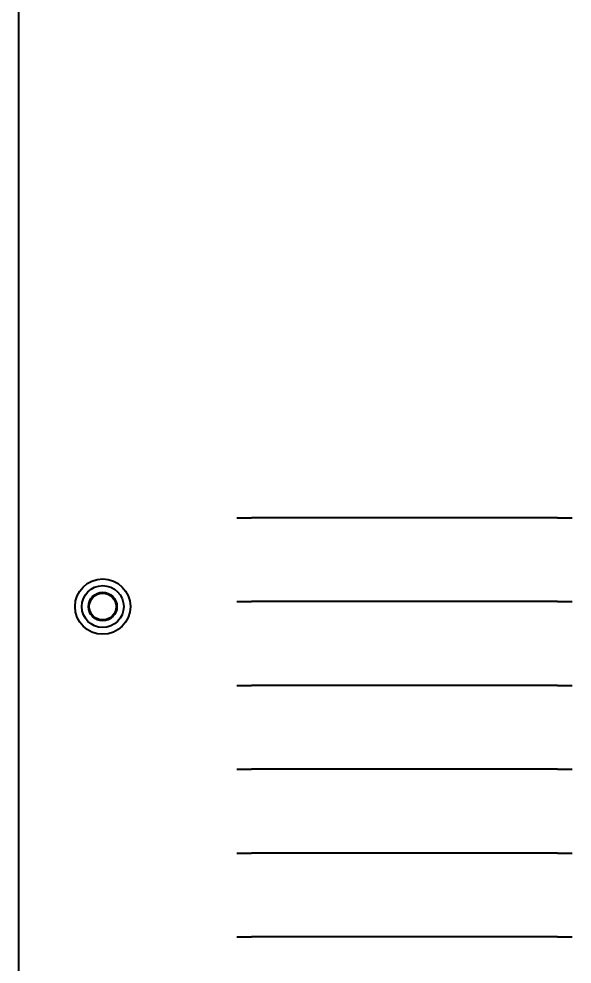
# Model space of a CAD drawing. Header units: millimetres. Extents: x 0 to 51860, y 0 to 5940.
# Drawn here: x 2469 to 2634, y 1831.4 to 2113.3 of the extents above; entities that cross this region are included whole.
import ezdxf

# ---------------------------------------------------------------- set-up
doc = ezdxf.new("R2010")
doc.units = ezdxf.units.MM
doc.header["$LTSCALE"] = 10
doc.layers.add('가시적인 것(ISO)', color=3, linetype='Continuous', lineweight=40)

msp = doc.modelspace()

# ---------------------------------------------------------------- linework, layer by layer
at = {"layer": '가시적인 것(ISO)'}
for p, q in [((2469.0311, 1812.0063), (2469.0311, 3354.0063)), ((2534.0311, 1964.5063), (2535.2311, 1964.5063)), ((2535.2311, 1964.5063), (2538.4311, 1964.5063)), ((2542.0311, 1964.5063), (2538.4311, 1964.5063)), ((2626.0311, 1964.5063), (2542.0311, 1964.5063)), ((2629.6311, 1964.5063), (2626.0311, 1964.5063)), ((2629.6311, 1964.5063), (2632.8311, 1964.5063)), ((2632.8311, 1964.5063), (2634.0311, 1964.5063)), ((2534.0311, 1939.5063), (2535.2311, 1939.5063)), ((2535.2311, 1939.5063), (2538.4311, 1939.5063)), ((2542.0311, 1939.5063), (2538.4311, 1939.5063)), ((2626.0311, 1939.5063), (2542.0311, 1939.5063)), ((2629.6311, 1939.5063), (2626.0311, 1939.5063)), ((2629.6311, 1939.5063), (2632.8311, 1939.5063)), ((2632.8311, 1939.5063), (2634.0311, 1939.5063)), ((2534.0311, 1914.5063), (2535.2311, 1914.5063)), ((2535.2311, 1914.5063), (2538.4311, 1914.5063)), ((2542.0311, 1914.5063), (2538.4311, 1914.5063)), ((2626.0311, 1914.5063), (2542.0311, 1914.5063)), ((2629.6311, 1914.5063), (2626.0311, 1914.5063)), ((2629.6311, 1914.5063), (2632.8311, 1914.5063)), ((2632.8311, 1914.5063), (2634.0311, 1914.5063)), ((2534.0311, 1889.5063), (2535.2311, 1889.5063)), ((2535.2311, 1889.5063), (2538.4311, 1889.5063)), ((2542.0311, 1889.5063), (2538.4311, 1889.5063)), ((2626.0311, 1889.5063), (2542.0311, 1889.5063)), ((2629.6311, 1889.5063), (2626.0311, 1889.5063)), ((2629.6311, 1889.5063), (2632.8311, 1889.5063)), ((2632.8311, 1889.5063), (2634.0311, 1889.5063)), ((2534.0311, 1864.5063), (2535.2311, 1864.5063)), ((2535.2311, 1864.5063), (2538.4311, 1864.5063)), ((2542.0311, 1864.5063), (2538.4311, 1864.5063)), ((2626.0311, 1864.5063), (2542.0311, 1864.5063)), ((2629.6311, 1864.5063), (2626.0311, 1864.5063)), ((2629.6311, 1864.5063), (2632.8311, 1864.5063)), ((2632.8311, 1864.5063), (2634.0311, 1864.5063)), ((2534.0311, 1839.5063), (2535.2311, 1839.5063)), ((2535.2311, 1839.5063), (2538.4311, 1839.5063)), ((2542.0311, 1839.5063), (2538.4311, 1839.5063)), ((2626.0311, 1839.5063), (2542.0311, 1839.5063)), ((2629.6311, 1839.5063), (2626.0311, 1839.5063)), ((2629.6311, 1839.5063), (2632.8311, 1839.5063)), ((2632.8311, 1839.5063), (2634.0311, 1839.5063))]:
    msp.add_line(p, q, dxfattribs=at)
for radius in [8.25, 6.25, 4.25, 4.2, 4]:
    msp.add_circle((2494.0311, 1938.0063), radius, dxfattribs=at)

doc.saveas('drawing.dxf')
